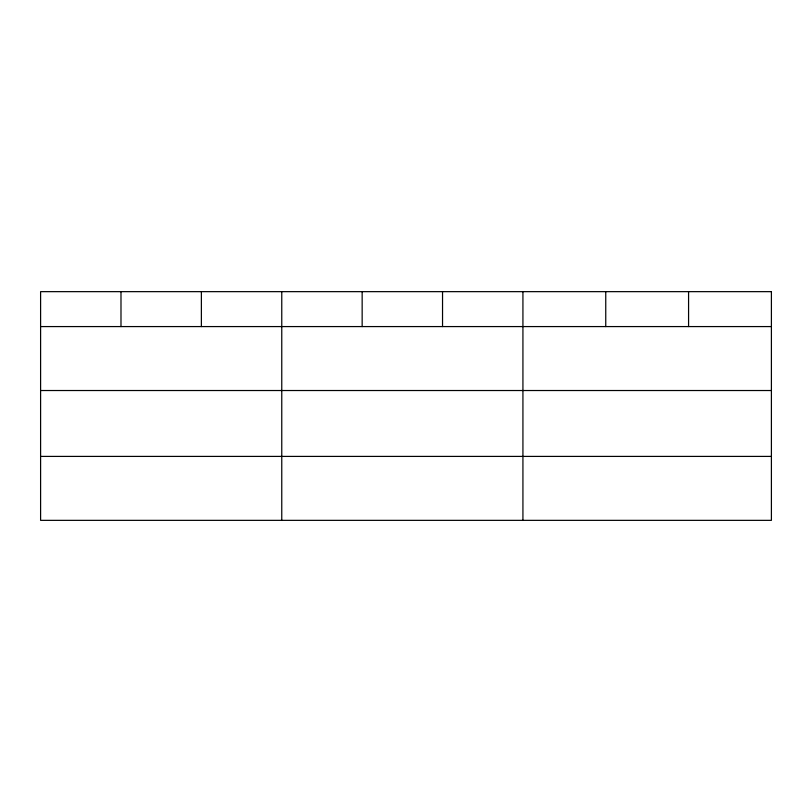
<?xml version="1.0" encoding="UTF-8"?>
<svg xmlns="http://www.w3.org/2000/svg" width="812" height="812" viewBox="0 0 812 812"><rect width="100%" height="100%" fill="white"/><g stroke="black" fill="none" stroke-linecap="round" stroke-linejoin="round"><path stroke-width="1.22" d="M40.6 326.576L771.4 326.576M40.6 390.521L771.4 390.521M40.6 456.405L771.4 456.405M688.576 291.65L688.576 326.576M605.752 291.65L605.752 326.576M522.928 291.65L522.928 520.35M442.54 291.65L442.54 326.576M362.152 291.65L362.152 326.576M281.764 291.65L281.764 520.35M201.376 291.65L201.376 326.576M120.988 291.65L120.988 326.576M771.4 291.65L40.6 291.65L40.6 520.35L771.4 520.35L771.4 291.65"/></g></svg>
